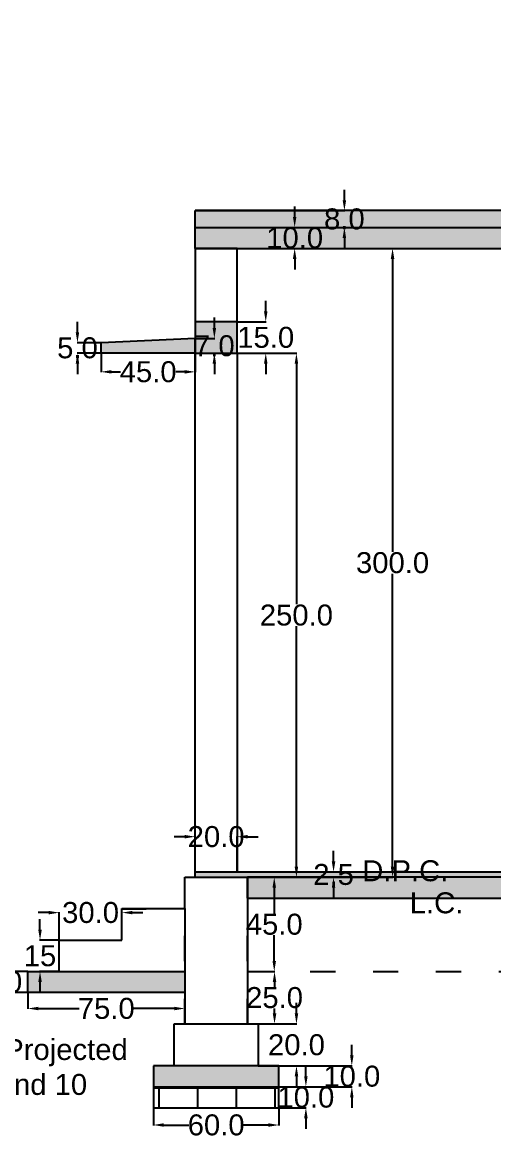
# Model space of a CAD drawing. Header units: centimetres. Extents: x -212 to 2091, y -138 to 1724.
# Drawn here: x 979 to 1205, y 1120 to 1655 of the extents above; entities that cross this region are included whole.
import ezdxf

# ---------------------------------------------------------------- set-up
doc = ezdxf.new("R2010")
doc.units = ezdxf.units.CM
doc.linetypes.add('ACAD_ISO03W100', pattern=[30, 12, -18])
doc.styles.get("Standard").update_dxf_attribs({"font": 'arial.ttf'})
doc.dimstyles.get("Standard").update_dxf_attribs({"dimtxt": 10, "dimasz": 5, "dimexe": 0.18, "dimexo": 0.0625, "dimgap": 0.09, "dimtad": 0, "dimtih": 1, "dimtoh": 1, "dimdec": 1, "dimzin": 0, "dimdsep": 46, "dimtxsty": 'Standard', "dimcen": 0.09, "dimadec": 0, "dimazin": 0, "dimtfac": 1, "dimtdec": 1, "dimtix": 1, "dimtofl": 0, "dimtmove": 0, "dimatfit": 2, "dimfxl": 1, "dimtolj": 1, "dimtzin": 0, "dimarcsym": 0})

# ---------------------------------------------------------------- blocks, each defined once
blk = doc.blocks.new('*D99')
at = {"color": 0, "lineweight": -2, "transparency": 16777216}
for p, q in [((987.88, 1221.94), (987.88, 1226.94)), ((996.98, 1216.94), (987.7, 1216.94)), ((996.98, 1201.99), (987.7, 1201.99)), ((987.88, 1196.99), (987.88, 1191.99))]:
    blk.add_line(p, q, dxfattribs=at)
at = {"color": 0, "transparency": 16777216}
for points in [[(987.05, 1221.94), (988.72, 1221.94), (987.88, 1216.94)], [(987.05, 1196.99), (988.72, 1196.99), (987.88, 1201.99)]]:
    blk.add_solid(points, dxfattribs=at)
at = {"layer": 'Defpoints', "color": 0, "transparency": 16777216}
for p in [(997.04, 1216.94), (987.88, 1201.99), (997.04, 1201.99)]:
    blk.add_point(p, dxfattribs=at)
at = {"color": 0, "transparency": 16777216, "insert": (987.88, 1209.46), "char_height": 10, "attachment_point": 5}
blk.add_mtext('\\A1;15', dxfattribs=at)
blk = doc.blocks.new('*D100')
at = {"color": 0, "lineweight": -2, "transparency": 16777216}
for p, q in [((992.04, 1230.08), (987.04, 1230.08)), ((997.04, 1217.05), (997.04, 1230.26)), ((1027.04, 1217.05), (1027.04, 1230.26)), ((1032.04, 1230.08), (1037.04, 1230.08))]:
    blk.add_line(p, q, dxfattribs=at)
at = {"color": 0, "transparency": 16777216}
for points in [[(992.04, 1230.92), (992.04, 1229.25), (997.04, 1230.08)], [(1032.04, 1230.92), (1032.04, 1229.25), (1027.04, 1230.08)]]:
    blk.add_solid(points, dxfattribs=at)
at = {"layer": 'Defpoints', "color": 0, "transparency": 16777216}
for p in [(1027.04, 1230.08), (997.04, 1216.99), (1027.04, 1216.99)]:
    blk.add_point(p, dxfattribs=at)
at = {"color": 0, "transparency": 16777216, "insert": (1012.04, 1230.08), "char_height": 10, "attachment_point": 5}
blk.add_mtext('\\A1;30.0', dxfattribs=at)
blk = doc.blocks.new('*D101')
at = {"color": 0, "lineweight": -2, "transparency": 16777216}
for p, q in [((965.79, 1206.99), (965.79, 1211.99)), ((981.98, 1201.99), (965.61, 1201.99)), ((981.98, 1191.99), (965.61, 1191.99)), ((965.79, 1186.99), (965.79, 1181.99))]:
    blk.add_line(p, q, dxfattribs=at)
at = {"color": 0, "transparency": 16777216}
for points in [[(964.96, 1206.99), (966.62, 1206.99), (965.79, 1201.99)], [(964.96, 1186.99), (966.62, 1186.99), (965.79, 1191.99)]]:
    blk.add_solid(points, dxfattribs=at)
at = {"layer": 'Defpoints', "color": 0, "transparency": 16777216}
for p in [(982.04, 1201.99), (965.79, 1191.99), (982.04, 1191.99)]:
    blk.add_point(p, dxfattribs=at)
at = {"color": 0, "transparency": 16777216, "insert": (965.79, 1196.99), "char_height": 10, "attachment_point": 5}
blk.add_mtext('\\A1;10.0', dxfattribs=at)
blk = doc.blocks.new('*D102')
at = {"color": 0, "lineweight": -2, "transparency": 16777216}
for p, q in [((982.04, 1191.93), (982.04, 1184.15)), ((1057.04, 1191.93), (1057.04, 1184.15)), ((987.04, 1184.33), (1006.52, 1184.33)), ((1052.04, 1184.33), (1032.56, 1184.33))]:
    blk.add_line(p, q, dxfattribs=at)
at = {"color": 0, "transparency": 16777216}
for points in [[(987.04, 1185.16), (987.04, 1183.49), (982.04, 1184.33)], [(1052.04, 1185.16), (1052.04, 1183.49), (1057.04, 1184.33)]]:
    blk.add_solid(points, dxfattribs=at)
at = {"layer": 'Defpoints', "color": 0, "transparency": 16777216}
for p in [(982.04, 1191.99), (1057.04, 1191.99), (982.04, 1184.33)]:
    blk.add_point(p, dxfattribs=at)
at = {"color": 0, "transparency": 16777216, "insert": (1019.54, 1184.33), "char_height": 10, "attachment_point": 5}
blk.add_mtext('\\A1;75.0', dxfattribs=at)
blk = doc.blocks.new('*D103')
at = {"color": 0, "lineweight": -2, "transparency": 16777216}
for p, q in [((1042.04, 1136.93), (1042.04, 1128.57)), ((1102.04, 1136.93), (1102.04, 1128.57)), ((1047.04, 1128.75), (1058.95, 1128.75)), ((1097.04, 1128.75), (1085.13, 1128.75))]:
    blk.add_line(p, q, dxfattribs=at)
at = {"color": 0, "transparency": 16777216}
for points in [[(1047.04, 1129.58), (1047.04, 1127.91), (1042.04, 1128.75)], [(1097.04, 1129.58), (1097.04, 1127.91), (1102.04, 1128.75)]]:
    blk.add_solid(points, dxfattribs=at)
at = {"layer": 'Defpoints', "color": 0, "transparency": 16777216}
for p in [(1042.04, 1136.99), (1102.04, 1136.99), (1102.04, 1128.75)]:
    blk.add_point(p, dxfattribs=at)
at = {"color": 0, "transparency": 16777216, "insert": (1072.04, 1128.75), "char_height": 10, "attachment_point": 5}
blk.add_mtext('\\A1;60.0', dxfattribs=at)
blk = doc.blocks.new('*D104')
at = {"color": 0, "lineweight": -2, "transparency": 16777216}
for p, q in [((1114.92, 1151.99), (1114.92, 1156.99)), ((1102.1, 1146.99), (1115.1, 1146.99)), ((1102.1, 1136.99), (1115.1, 1136.99)), ((1114.92, 1131.99), (1114.92, 1126.99))]:
    blk.add_line(p, q, dxfattribs=at)
at = {"color": 0, "transparency": 16777216}
for points in [[(1114.09, 1151.99), (1115.75, 1151.99), (1114.92, 1146.99)], [(1114.09, 1131.99), (1115.75, 1131.99), (1114.92, 1136.99)]]:
    blk.add_solid(points, dxfattribs=at)
at = {"layer": 'Defpoints', "color": 0, "transparency": 16777216}
for p in [(1102.04, 1146.99), (1102.04, 1136.99), (1114.92, 1136.99)]:
    blk.add_point(p, dxfattribs=at)
at = {"color": 0, "transparency": 16777216, "insert": (1114.92, 1141.99), "char_height": 10, "attachment_point": 5}
blk.add_mtext('\\A1;10.0', dxfattribs=at)
blk = doc.blocks.new('*D105')
at = {"color": 0, "lineweight": -2, "transparency": 16777216}
for p, q in [((1136.87, 1161.99), (1136.87, 1166.99)), ((1102.1, 1156.99), (1137.05, 1156.99)), ((1102.1, 1146.99), (1137.05, 1146.99)), ((1136.87, 1141.99), (1136.87, 1136.99))]:
    blk.add_line(p, q, dxfattribs=at)
at = {"color": 0, "transparency": 16777216}
for points in [[(1136.03, 1161.99), (1137.7, 1161.99), (1136.87, 1156.99)], [(1136.03, 1141.99), (1137.7, 1141.99), (1136.87, 1146.99)]]:
    blk.add_solid(points, dxfattribs=at)
at = {"layer": 'Defpoints', "color": 0, "transparency": 16777216}
for p in [(1102.04, 1156.99), (1102.04, 1146.99), (1136.87, 1146.99)]:
    blk.add_point(p, dxfattribs=at)
at = {"color": 0, "transparency": 16777216, "insert": (1136.87, 1151.99), "char_height": 10, "attachment_point": 5}
blk.add_mtext('\\A1;10.0', dxfattribs=at)
blk = doc.blocks.new('*D106')
at = {"color": 0, "lineweight": -2, "transparency": 16777216}
for p, q in [((1110.41, 1181.99), (1110.41, 1186.99)), ((1092.1, 1176.99), (1110.59, 1176.99)), ((1092.1, 1156.99), (1110.59, 1156.99)), ((1110.41, 1151.99), (1110.41, 1146.99))]:
    blk.add_line(p, q, dxfattribs=at)
at = {"color": 0, "transparency": 16777216}
for points in [[(1109.58, 1181.99), (1111.25, 1181.99), (1110.41, 1176.99)], [(1109.58, 1151.99), (1111.25, 1151.99), (1110.41, 1156.99)]]:
    blk.add_solid(points, dxfattribs=at)
at = {"layer": 'Defpoints', "color": 0, "transparency": 16777216}
for p in [(1092.04, 1176.99), (1092.04, 1156.99), (1110.41, 1156.99)]:
    blk.add_point(p, dxfattribs=at)
at = {"color": 0, "transparency": 16777216, "insert": (1110.41, 1166.99), "char_height": 10, "attachment_point": 5}
blk.add_mtext('\\A1;20.0', dxfattribs=at)
blk = doc.blocks.new('*D107')
at = {"color": 0, "lineweight": -2, "transparency": 16777216}
for p, q in [((1087.1, 1201.99), (1100.12, 1201.99)), ((1099.94, 1196.99), (1099.94, 1194.69)), ((1099.94, 1181.99), (1099.94, 1184.29)), ((1087.1, 1176.99), (1100.12, 1176.99))]:
    blk.add_line(p, q, dxfattribs=at)
at = {"color": 0, "transparency": 16777216}
for points in [[(1099.11, 1196.99), (1100.78, 1196.99), (1099.94, 1201.99)], [(1099.11, 1181.99), (1100.78, 1181.99), (1099.94, 1176.99)]]:
    blk.add_solid(points, dxfattribs=at)
at = {"layer": 'Defpoints', "color": 0, "transparency": 16777216}
for p in [(1087.04, 1201.99), (1087.04, 1176.99), (1099.94, 1176.99)]:
    blk.add_point(p, dxfattribs=at)
at = {"color": 0, "transparency": 16777216, "insert": (1099.94, 1189.49), "char_height": 10, "attachment_point": 5}
blk.add_mtext('\\A1;25.0', dxfattribs=at)
blk = doc.blocks.new('*D108')
at = {"color": 0, "lineweight": -2, "transparency": 16777216}
for p, q in [((1087.1, 1246.99), (1099.97, 1246.99)), ((1099.79, 1241.99), (1099.79, 1229.69)), ((1099.79, 1206.99), (1099.79, 1219.29)), ((1087.1, 1201.99), (1099.97, 1201.99))]:
    blk.add_line(p, q, dxfattribs=at)
at = {"color": 0, "transparency": 16777216}
for points in [[(1098.96, 1241.99), (1100.63, 1241.99), (1099.79, 1246.99)], [(1098.96, 1206.99), (1100.63, 1206.99), (1099.79, 1201.99)]]:
    blk.add_solid(points, dxfattribs=at)
at = {"layer": 'Defpoints', "color": 0, "transparency": 16777216}
for p in [(1087.04, 1246.99), (1087.04, 1201.99), (1099.79, 1201.99)]:
    blk.add_point(p, dxfattribs=at)
at = {"color": 0, "transparency": 16777216, "insert": (1099.79, 1224.49), "char_height": 10, "attachment_point": 5}
blk.add_mtext('\\A1;45.0', dxfattribs=at)
blk = doc.blocks.new('*D109')
at = {"color": 0, "lineweight": -2, "transparency": 16777216}
for p, q in [((1128.14, 1254.49), (1128.14, 1259.49)), ((1062.1, 1249.49), (1128.32, 1249.49)), ((1062.1, 1246.99), (1128.32, 1246.99)), ((1128.14, 1241.99), (1128.14, 1236.99))]:
    blk.add_line(p, q, dxfattribs=at)
at = {"color": 0, "transparency": 16777216}
for points in [[(1127.31, 1254.49), (1128.97, 1254.49), (1128.14, 1249.49)], [(1127.31, 1241.99), (1128.97, 1241.99), (1128.14, 1246.99)]]:
    blk.add_solid(points, dxfattribs=at)
at = {"layer": 'Defpoints', "color": 0, "transparency": 16777216}
for p in [(1062.04, 1249.49), (1062.04, 1246.99), (1128.14, 1246.99)]:
    blk.add_point(p, dxfattribs=at)
at = {"color": 0, "transparency": 16777216, "insert": (1128.14, 1248.24), "char_height": 10, "attachment_point": 5}
blk.add_mtext('\\A1;2.5', dxfattribs=at)
blk = doc.blocks.new('*D110')
at = {"color": 0, "lineweight": -2, "transparency": 16777216}
for p, q in [((1057.04, 1266.3), (1052.04, 1266.3)), ((1062.04, 1249.55), (1062.04, 1266.48)), ((1082.04, 1249.55), (1082.04, 1266.48)), ((1087.04, 1266.3), (1092.04, 1266.3))]:
    blk.add_line(p, q, dxfattribs=at)
at = {"color": 0, "transparency": 16777216}
for points in [[(1057.04, 1267.14), (1057.04, 1265.47), (1062.04, 1266.3)], [(1087.04, 1267.14), (1087.04, 1265.47), (1082.04, 1266.3)]]:
    blk.add_solid(points, dxfattribs=at)
at = {"layer": 'Defpoints', "color": 0, "transparency": 16777216}
for p in [(1082.04, 1266.3), (1062.04, 1249.49), (1082.04, 1249.49)]:
    blk.add_point(p, dxfattribs=at)
at = {"color": 0, "transparency": 16777216, "insert": (1072.04, 1266.3), "char_height": 10, "attachment_point": 5}
blk.add_mtext('\\A1;20.0', dxfattribs=at)
blk = doc.blocks.new('*D111')
at = {"color": 0, "lineweight": -2, "transparency": 16777216}
for p, q in [((1095.74, 1516.99), (1095.74, 1521.99)), ((1082.1, 1511.99), (1095.92, 1511.99)), ((1082.1, 1496.99), (1095.92, 1496.99)), ((1095.74, 1491.99), (1095.74, 1486.99))]:
    blk.add_line(p, q, dxfattribs=at)
at = {"color": 0, "transparency": 16777216}
for points in [[(1094.91, 1516.99), (1096.58, 1516.99), (1095.74, 1511.99)], [(1094.91, 1491.99), (1096.58, 1491.99), (1095.74, 1496.99)]]:
    blk.add_solid(points, dxfattribs=at)
at = {"layer": 'Defpoints', "color": 0, "transparency": 16777216}
for p in [(1082.04, 1511.99), (1082.04, 1496.99), (1095.74, 1496.99)]:
    blk.add_point(p, dxfattribs=at)
at = {"color": 0, "transparency": 16777216, "insert": (1095.74, 1504.49), "char_height": 10, "attachment_point": 5}
blk.add_mtext('\\A1;15.0', dxfattribs=at)
blk = doc.blocks.new('*D112')
at = {"color": 0, "lineweight": -2, "transparency": 16777216}
for p, q in [((1017.04, 1496.93), (1017.04, 1487.91)), ((1062.04, 1496.93), (1062.04, 1487.91)), ((1022.04, 1488.09), (1026.28, 1488.09)), ((1057.04, 1488.09), (1052.8, 1488.09))]:
    blk.add_line(p, q, dxfattribs=at)
at = {"color": 0, "transparency": 16777216}
for points in [[(1022.04, 1488.92), (1022.04, 1487.26), (1017.04, 1488.09)], [(1057.04, 1488.92), (1057.04, 1487.26), (1062.04, 1488.09)]]:
    blk.add_solid(points, dxfattribs=at)
at = {"layer": 'Defpoints', "color": 0, "transparency": 16777216}
for p in [(1017.04, 1496.99), (1062.04, 1496.99), (1017.04, 1488.09)]:
    blk.add_point(p, dxfattribs=at)
at = {"color": 0, "transparency": 16777216, "insert": (1039.54, 1488.09), "char_height": 10, "attachment_point": 5}
blk.add_mtext('\\A1;45.0', dxfattribs=at)
blk = doc.blocks.new('*D113')
at = {"color": 0, "lineweight": -2, "transparency": 16777216}
for p, q in [((1071.18, 1508.99), (1071.18, 1513.99)), ((1062.1, 1503.99), (1071.36, 1503.99)), ((1062.1, 1496.99), (1071.36, 1496.99)), ((1071.18, 1491.99), (1071.18, 1486.99))]:
    blk.add_line(p, q, dxfattribs=at)
at = {"color": 0, "transparency": 16777216}
for points in [[(1070.35, 1508.99), (1072.01, 1508.99), (1071.18, 1503.99)], [(1070.35, 1491.99), (1072.01, 1491.99), (1071.18, 1496.99)]]:
    blk.add_solid(points, dxfattribs=at)
at = {"layer": 'Defpoints', "color": 0, "transparency": 16777216}
for p in [(1062.04, 1503.99), (1062.04, 1496.99), (1071.18, 1496.99)]:
    blk.add_point(p, dxfattribs=at)
at = {"color": 0, "transparency": 16777216, "insert": (1071.18, 1500.49), "char_height": 10, "attachment_point": 5}
blk.add_mtext('\\A1;7.0', dxfattribs=at)
blk = doc.blocks.new('*D114')
at = {"color": 0, "lineweight": -2, "transparency": 16777216}
for p, q in [((1005.78, 1506.99), (1005.78, 1511.99)), ((1016.98, 1501.99), (1005.6, 1501.99)), ((1016.98, 1496.99), (1005.6, 1496.99)), ((1005.78, 1491.99), (1005.78, 1486.99))]:
    blk.add_line(p, q, dxfattribs=at)
at = {"color": 0, "transparency": 16777216}
for points in [[(1004.94, 1506.99), (1006.61, 1506.99), (1005.78, 1501.99)], [(1004.94, 1491.99), (1006.61, 1491.99), (1005.78, 1496.99)]]:
    blk.add_solid(points, dxfattribs=at)
at = {"layer": 'Defpoints', "color": 0, "transparency": 16777216}
for p in [(1017.04, 1501.99), (1005.78, 1496.99), (1017.04, 1496.99)]:
    blk.add_point(p, dxfattribs=at)
at = {"color": 0, "transparency": 16777216, "insert": (1005.78, 1499.49), "char_height": 10, "attachment_point": 5}
blk.add_mtext('\\A1;5.0', dxfattribs=at)
blk = doc.blocks.new('*D115')
at = {"color": 0, "lineweight": -2, "transparency": 16777216}
for p, q in [((1082.1, 1546.99), (1156.51, 1546.99)), ((1156.33, 1541.99), (1156.33, 1402.19)), ((1156.33, 1251.99), (1156.33, 1391.79)), ((1082.1, 1246.99), (1156.51, 1246.99))]:
    blk.add_line(p, q, dxfattribs=at)
at = {"color": 0, "transparency": 16777216}
for points in [[(1155.49, 1541.99), (1157.16, 1541.99), (1156.33, 1546.99)], [(1155.49, 1251.99), (1157.16, 1251.99), (1156.33, 1246.99)]]:
    blk.add_solid(points, dxfattribs=at)
at = {"layer": 'Defpoints', "color": 0, "transparency": 16777216}
for p in [(1082.04, 1546.99), (1082.04, 1246.99), (1156.33, 1246.99)]:
    blk.add_point(p, dxfattribs=at)
at = {"color": 0, "transparency": 16777216, "insert": (1156.33, 1396.99), "char_height": 10, "attachment_point": 5}
blk.add_mtext('\\A1;300.0', dxfattribs=at)
blk = doc.blocks.new('*D116')
at = {"color": 0, "lineweight": -2, "transparency": 16777216}
for p, q in [((1109.56, 1561.99), (1109.56, 1566.99)), ((1062.1, 1556.99), (1109.74, 1556.99)), ((1062.1, 1546.99), (1109.74, 1546.99)), ((1109.56, 1541.99), (1109.56, 1536.99))]:
    blk.add_line(p, q, dxfattribs=at)
at = {"color": 0, "transparency": 16777216}
for points in [[(1108.72, 1561.99), (1110.39, 1561.99), (1109.56, 1556.99)], [(1108.72, 1541.99), (1110.39, 1541.99), (1109.56, 1546.99)]]:
    blk.add_solid(points, dxfattribs=at)
at = {"layer": 'Defpoints', "color": 0, "transparency": 16777216}
for p in [(1062.04, 1556.99), (1062.04, 1546.99), (1109.56, 1546.99)]:
    blk.add_point(p, dxfattribs=at)
at = {"color": 0, "transparency": 16777216, "insert": (1109.56, 1551.99), "char_height": 10, "attachment_point": 5}
blk.add_mtext('\\A1;10.0', dxfattribs=at)
blk = doc.blocks.new('*D117')
at = {"color": 0, "lineweight": -2, "transparency": 16777216}
for p, q in [((1133.31, 1569.99), (1133.31, 1574.99)), ((1062.1, 1564.99), (1133.49, 1564.99)), ((1062.1, 1556.99), (1133.49, 1556.99)), ((1133.31, 1551.99), (1133.31, 1546.99))]:
    blk.add_line(p, q, dxfattribs=at)
at = {"color": 0, "transparency": 16777216}
for points in [[(1132.47, 1569.99), (1134.14, 1569.99), (1133.31, 1564.99)], [(1132.47, 1551.99), (1134.14, 1551.99), (1133.31, 1556.99)]]:
    blk.add_solid(points, dxfattribs=at)
at = {"layer": 'Defpoints', "color": 0, "transparency": 16777216}
for p in [(1062.04, 1564.99), (1062.04, 1556.99), (1133.31, 1556.99)]:
    blk.add_point(p, dxfattribs=at)
at = {"color": 0, "transparency": 16777216, "insert": (1133.31, 1560.99), "char_height": 10, "attachment_point": 5}
blk.add_mtext('\\A1;8.0', dxfattribs=at)
blk = doc.blocks.new('*D128')
at = {"color": 0, "lineweight": -2, "transparency": 16777216}
for p, q in [((1082.1, 1496.99), (1110.56, 1496.99)), ((1110.38, 1491.99), (1110.38, 1377.19)), ((1110.38, 1251.99), (1110.38, 1366.79)), ((1082.1, 1246.99), (1110.56, 1246.99))]:
    blk.add_line(p, q, dxfattribs=at)
at = {"color": 0, "transparency": 16777216}
for points in [[(1109.55, 1491.99), (1111.22, 1491.99), (1110.38, 1496.99)], [(1109.55, 1251.99), (1111.22, 1251.99), (1110.38, 1246.99)]]:
    blk.add_solid(points, dxfattribs=at)
at = {"layer": 'Defpoints', "color": 0, "transparency": 16777216}
for p in [(1082.04, 1496.99), (1082.04, 1246.99), (1110.38, 1246.99)]:
    blk.add_point(p, dxfattribs=at)
at = {"color": 0, "transparency": 16777216, "insert": (1110.38, 1371.99), "char_height": 10, "attachment_point": 5}
blk.add_mtext('\\A1;250.0', dxfattribs=at)

msp = doc.modelspace()

# ---------------------------------------------------------------- hatches: boundary and pattern name
h = msp.add_hatch()
h.set_pattern_fill('AR-CONC', color=256, scale=0.091)
h.paths.add_polyline_path([(1057.04, 1201.99), (997.04, 1201.99), (982.04, 1201.99), (982.04, 1191.99), (1057.04, 1191.99)])
h.paths.add_polyline_path([(1102.04, 1156.99), (1092.04, 1156.99), (1052.04, 1156.99), (1042.04, 1156.99), (1042.04, 1146.99), (1102.04, 1146.99)])
h.paths.add_polyline_path([(1952.04, 1246.99), (1732.04, 1246.99), (1732.04, 1236.99), (1952.04, 1236.99)])
h.paths.add_polyline_path([(1692.04, 1246.99), (1282.04, 1246.99), (1282.04, 1236.99), (1692.04, 1236.99)])
h.paths.add_polyline_path([(1242.04, 1246.99), (1087.04, 1246.99), (1087.04, 1236.99), (1242.04, 1236.99)])
h.paths.add_polyline_path([(1257.04, 1556.99), (1247.04, 1556.99), (1062.04, 1556.99), (1062.04, 1546.99), (1082.04, 1546.99), (1247.04, 1546.99), (1257.04, 1546.99)])
h.paths.add_polyline_path([(1247.04, 1564.99), (1062.04, 1564.99), (1062.04, 1556.99), (1247.04, 1556.99)])
h.paths.add_polyline_path([(1062.04, 1503.99), (1017.04, 1501.99), (1017.04, 1496.99), (1062.04, 1496.99)])
h.paths.add_polyline_path([(1082.04, 1511.99), (1062.04, 1511.99), (1062.04, 1496.99), (1082.04, 1496.99)])
h.paths.add_polyline_path([(1716.23, 1647.49), (1526.18, 1647.49), (1267.04, 1647.49), (1267.04, 1639.49), (1526.18, 1639.49), (1707.04, 1639.49), (1716.23, 1639.49)])
h.paths.add_polyline_path([(1721.42, 1639.49), (1716.23, 1639.49), (1702.04, 1639.49), (1526.18, 1639.49), (1267.04, 1639.49), (1267.04, 1629.49), (1277.04, 1629.49), (1721.42, 1629.49)])
h.paths.add_polyline_path([(1977.04, 1567.49), (1722.04, 1567.49), (1722.04, 1559.49), (1977.04, 1559.49)])
h.paths.add_polyline_path([(1977.04, 1559.49), (1722.04, 1559.49), (1717.04, 1559.49), (1717.04, 1549.49), (1727.04, 1549.49), (1977.04, 1549.49)])
h.paths.add_polyline_path([(1977.04, 1466.49), (1977.04, 1474.49), (1957.04, 1474.49), (1957.04, 1459.49), (1977.04, 1459.49)])
h.paths.add_polyline_path([(2022.04, 1464.49), (1977.04, 1466.49), (1977.04, 1459.49), (2022.04, 1459.49)])
h.paths.add_polyline_path([(1355.11, 1634.2), (1385.73, 1634.2), (1385.73, 1654.81), (1355.11, 1654.81)], flags=9)
h.paths.add_polyline_path([(1471.42, 1603.66), (1518.33, 1603.66), (1518.33, 1641.1), (1471.42, 1641.1)], flags=9)
h.paths.add_polyline_path([(1846.02, 1554.2), (1876.64, 1554.2), (1876.64, 1574.81), (1846.02, 1574.81)], flags=9)
h.paths.add_polyline_path([(1903.03, 1523.51), (1949.94, 1523.51), (1949.94, 1560.95), (1903.03, 1560.95)], flags=9)
h = msp.add_hatch(color=256)
h.dxf.hatch_style = 1
h.paths.add_polyline_path([(1247.04, 1249.49), (1062.04, 1249.49), (1062.04, 1246.99), (1087.04, 1246.99), (1247.04, 1246.99)])
h.paths.add_polyline_path([(1697.04, 1249.49), (1277.04, 1249.49), (1277.04, 1246.99), (1282.04, 1246.99), (1697.04, 1246.99)])
h.paths.add_polyline_path([(1957.04, 1249.49), (1727.04, 1249.49), (1727.04, 1246.99), (1952.04, 1246.99), (1957.04, 1246.99)])
h.paths.add_polyline_path([(1727.04, 1249.49), (1697.04, 1249.49), (1697.04, 1246.99), (1727.04, 1246.99)])
h.paths.add_polyline_path([(1277.04, 1249.49), (1247.04, 1249.49), (1247.04, 1246.99), (1277.04, 1246.99)])
h.paths.add_polyline_path([(1977.04, 1249.49), (1957.04, 1249.49), (1957.04, 1246.99), (1977.04, 1246.99)])
h = msp.add_hatch()
h.set_pattern_fill('AR-B88', color=256, scale=0.091)
h.paths.add_polyline_path([(1752.04, 1121.99), (1672.04, 1121.99), (1672.04, 1111.99), (1752.04, 1111.99)])
h.paths.add_polyline_path([(1997.04, 1146.99), (1937.04, 1146.99), (1937.04, 1136.99), (1997.04, 1136.99)])
h.paths.add_polyline_path([(1302.04, 1121.99), (1222.04, 1121.99), (1222.04, 1111.99), (1302.04, 1111.99)])
h.paths.add_polyline_path([(1102.04, 1146.99), (1042.04, 1146.99), (1042.04, 1136.99), (1102.04, 1136.99)])

# ---------------------------------------------------------------- linework, layer by layer
for p, q in [((1247.04, 1564.99), (1062.04, 1564.99)), ((1062.04, 1556.99), (1062.04, 1564.99)), ((1062.04, 1546.99), (1062.04, 1556.99)), ((1062.04, 1556.99), (1247.04, 1556.99)), ((1082.04, 1546.99), (1062.04, 1546.99)), ((1062.04, 1546.99), (1062.04, 1511.99)), ((1082.04, 1496.99), (1082.04, 1546.99)), ((1082.04, 1546.99), (1247.04, 1546.99)), ((1082.04, 1511.99), (1062.04, 1511.99)), ((1062.04, 1511.99), (1062.04, 1496.99)), ((1082.04, 1496.99), (1082.04, 1511.99)), ((1062.04, 1503.99), (1017.04, 1501.99)), ((1017.04, 1496.99), (1017.04, 1501.99)), ((1062.04, 1496.99), (1062.04, 1503.99)), ((1062.04, 1496.99), (1017.04, 1496.99)), ((1062.04, 1246.99), (1062.04, 1496.99)), ((1062.04, 1496.99), (1082.04, 1496.99)), ((1082.04, 1496.99), (1082.04, 1249.49)), ((1057.04, 1231.99), (1057.04, 1246.99)), ((1057.04, 1246.99), (1087.04, 1246.99)), ((1057.04, 1246.99), (1062.04, 1246.99)), ((1062.04, 1249.49), (1277.04, 1249.49)), ((1087.04, 1246.99), (1087.04, 1201.99)), ((1277.04, 1246.99), (1087.04, 1246.99)), ((1087.04, 1246.99), (1087.04, 1236.99)), ((1087.04, 1236.99), (1242.04, 1236.99)), ((1027.04, 1216.99), (1027.04, 1231.99)), ((1027.04, 1231.99), (1057.04, 1231.99)), ((1027.04, 1231.94), (1038.61, 1231.94)), ((1057.04, 1231.99), (1057.04, 1176.99)), ((997.04, 1201.99), (997.04, 1216.99)), ((997.04, 1216.99), (1027.04, 1216.99)), ((997.04, 1216.94), (1008.61, 1216.94)), ((1008.61, 1216.94), (1008.61, 1216.99)), ((982.04, 1201.99), (933.69, 1201.99)), ((982.04, 1191.99), (982.04, 1201.99)), ((982.04, 1201.99), (997.04, 1201.99)), ((997.04, 1201.99), (1057.04, 1201.99)), ((1057.04, 1201.99), (1057.04, 1191.99)), ((1087.04, 1201.99), (1087.04, 1176.99)), ((1057.04, 1191.99), (982.04, 1191.99)), ((1052.04, 1156.99), (1052.04, 1176.99)), ((1052.04, 1176.99), (1087.04, 1176.99)), ((1087.04, 1176.99), (1092.04, 1176.99)), ((1092.04, 1176.99), (1092.04, 1156.99)), ((1052.04, 1156.99), (1042.04, 1156.99)), ((1042.04, 1156.99), (1042.04, 1146.99)), ((1092.04, 1156.99), (1052.04, 1156.99)), ((1102.04, 1156.99), (1092.04, 1156.99)), ((1102.04, 1146.99), (1102.04, 1156.99)), ((1042.04, 1146.99), (1102.04, 1146.99)), ((1042.04, 1146.99), (1042.04, 1136.99)), ((1102.04, 1136.99), (1102.04, 1146.99)), ((1042.04, 1136.99), (1102.04, 1136.99))]:
    msp.add_line(p, q)
at = {"linetype": 'ACAD_ISO03W100'}
for p, q in [((1057.04, 1176.99), (1057.04, 1246.99)), ((1082.04, 1249.49), (1277.04, 1249.49)), ((1087.04, 1176.99), (1087.04, 1246.99)), ((1027.04, 1231.99), (1057.04, 1231.99)), ((997.04, 1201.99), (997.04, 1216.99)), ((997.04, 1201.99), (1057.04, 1201.99)), ((1087.04, 1201.99), (1242.04, 1201.99))]:
    msp.add_line(p, q, dxfattribs=at)

# ---------------------------------------------------------------- texts
at = {"char_height": 10, "attachment_point": 1}
for s, width, insert in [('D.P.C.', 71.4296, (1141.84, 1255.06)), ('L.C.', 71.4296, (1164.54, 1239.76)), ('Conc. Projected All Round 10 Thick', 104.0282, (930.43, 1169.78))]:
    msp.add_mtext_dynamic_manual_height_columns(s, width=width, gutter_width=12.5, heights=[0], dxfattribs=dict(at, insert=insert))

# ---------------------------------------------------------------- dimensions: what is measured, and where the dimension line sits
for base, p1, p2, picture, middle in [((1133.31, 1556.99), (1062.04, 1564.99), (1062.04, 1556.99), '*D117', (1133.31, 1560.99)), ((1109.56, 1546.99), (1062.04, 1556.99), (1062.04, 1546.99), '*D116', (1109.56, 1551.99)), ((1156.33, 1246.99), (1082.04, 1546.99), (1082.04, 1246.99), '*D115', (1156.33, 1396.99)), ((1095.74, 1496.99), (1082.04, 1511.99), (1082.04, 1496.99), '*D111', (1095.74, 1504.49)), ((1071.18, 1496.99), (1062.04, 1503.99), (1062.04, 1496.99), '*D113', (1071.18, 1500.49)), ((1005.78, 1496.99), (1017.04, 1501.99), (1017.04, 1496.99), '*D114', (1005.78, 1499.49)), ((1110.38, 1246.99), (1082.04, 1496.99), (1082.04, 1246.99), '*D128', (1110.38, 1371.99)), ((1128.14, 1246.99), (1062.04, 1249.49), (1062.04, 1246.99), '*D109', (1128.14, 1248.24)), ((1099.79, 1201.99), (1087.04, 1246.99), (1087.04, 1201.99), '*D108', (1099.79, 1224.49)), ((965.79, 1191.99), (982.04, 1201.99), (982.04, 1191.99), '*D101', (965.79, 1196.99)), ((1099.94, 1176.99), (1087.04, 1201.99), (1087.04, 1176.99), '*D107', (1099.94, 1189.49)), ((1110.41, 1156.99), (1092.04, 1176.99), (1092.04, 1156.99), '*D106', (1110.41, 1166.99)), ((1136.87, 1146.99), (1102.04, 1156.99), (1102.04, 1146.99), '*D105', (1136.87, 1151.99)), ((1114.92, 1136.99), (1102.04, 1146.99), (1102.04, 1136.99), '*D104', (1114.92, 1141.99))]:
    dim = msp.add_linear_dim(base=base, p1=p1, p2=p2, angle=90, dimstyle='Standard')
    dim.commit()
    dim.dimension.update_dxf_attribs({"geometry": picture, "text_midpoint": middle})
for base, p1, p2, picture, middle in [((1017.04, 1488.09), (1062.04, 1496.99), (1017.04, 1496.99), '*D112', (1039.54, 1488.09)), ((1082.04, 1266.3), (1062.04, 1249.49), (1082.04, 1249.49), '*D110', (1072.04, 1266.3)), ((1027.04, 1230.08), (997.04, 1216.99), (1027.04, 1216.99), '*D100', (1012.04, 1230.08)), ((982.04, 1184.33), (1057.04, 1191.99), (982.04, 1191.99), '*D102', (1019.54, 1184.33)), ((1102.04, 1128.75), (1042.04, 1136.99), (1102.04, 1136.99), '*D103', (1072.04, 1128.75))]:
    dim = msp.add_linear_dim(base=base, p1=p1, p2=p2, dimstyle='Standard')
    dim.commit()
    dim.dimension.update_dxf_attribs({"geometry": picture, "text_midpoint": middle})
dim = msp.add_linear_dim(base=(987.88, 1201.99), p1=(997.04, 1216.94), p2=(997.04, 1201.99), angle=90, text='15', dimstyle='Standard')
dim.commit()
dim.dimension.update_dxf_attribs({"geometry": '*D99', "text_midpoint": (987.88, 1209.46), "dimtype": 160})

doc.saveas('drawing.dxf')
